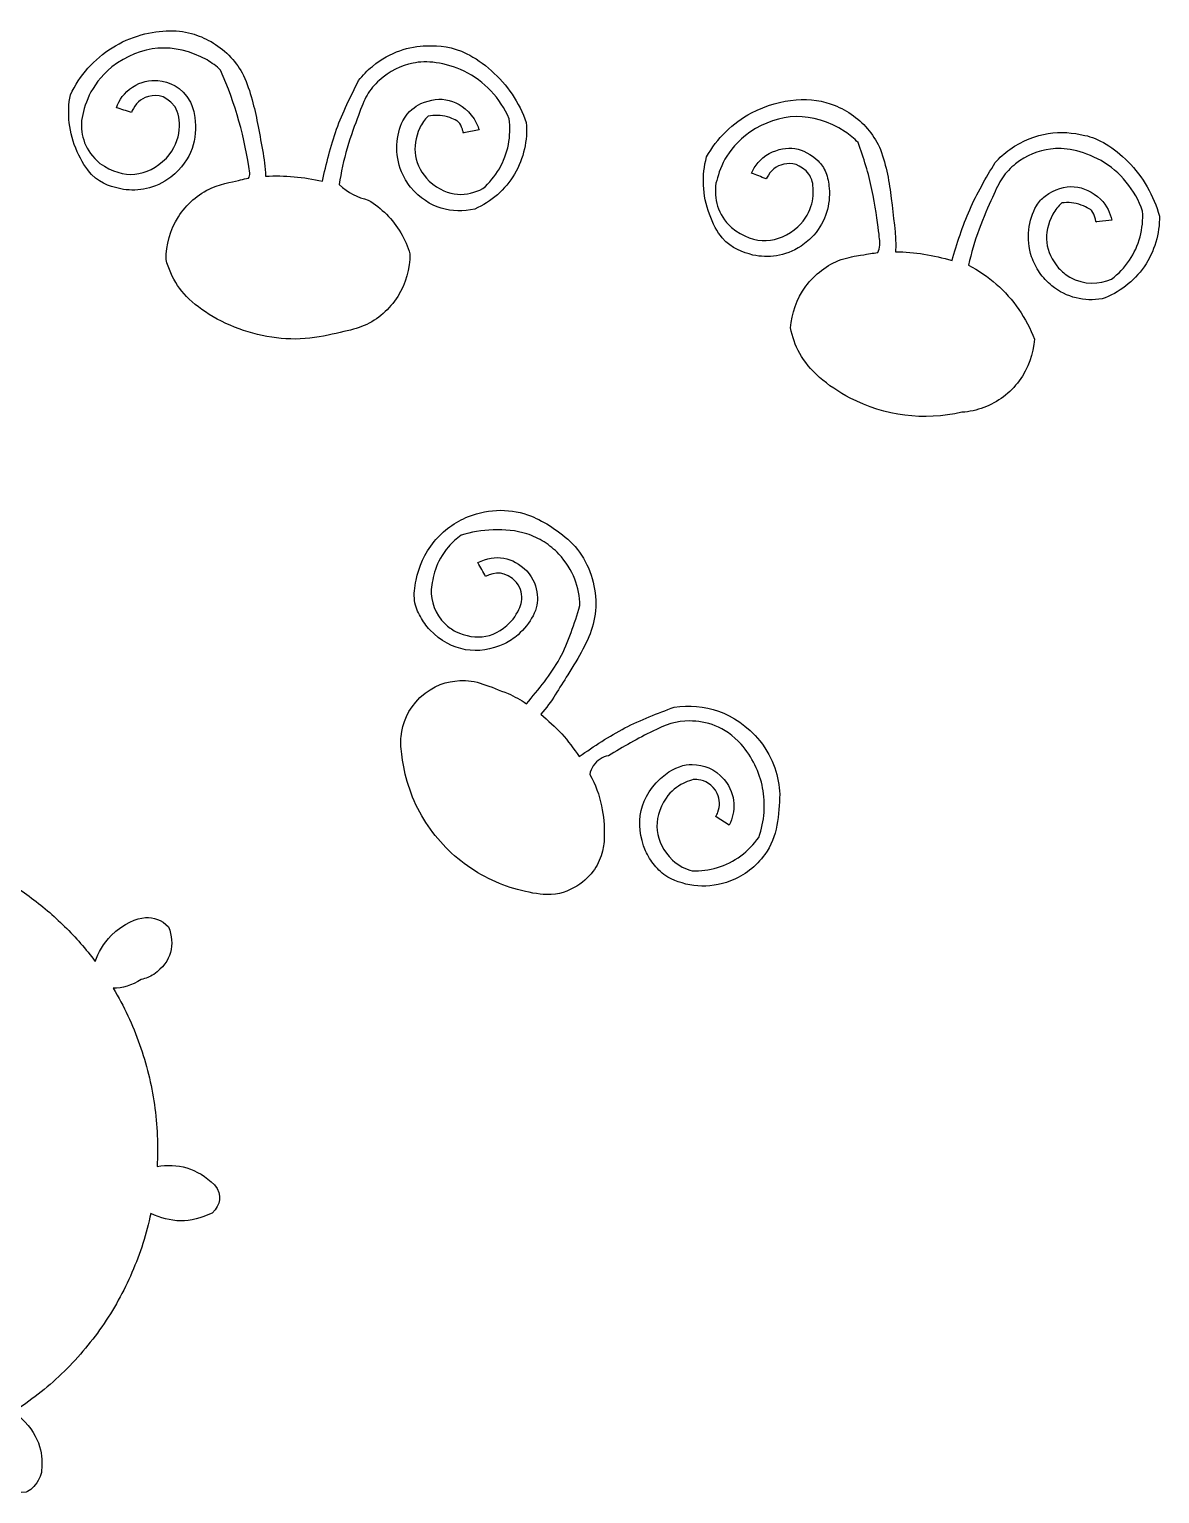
# Model space of a CAD drawing. Header units: centimetres. Extents: x -10.8 to 7.4, y -1.4 to 14.
# Drawn here: x -2.19 to 3.28, y 6.9 to 13.97 of the extents above; entities that cross this region are included whole.
import ezdxf

# ---------------------------------------------------------------- set-up
doc = ezdxf.new("R2010")
doc.units = ezdxf.units.CM
doc.header["$MEASUREMENT"] = 0
doc.layers.add('Layer 1', color=7, linetype='Continuous')

msp = doc.modelspace()

# ---------------------------------------------------------------- linework, layer by layer
at = {"layer": 'Layer 1', "lineweight": 25}
for points, knots in [([(-1.12633, 13.25042), (-1.13895, 13.24827), (-1.15165, 13.24598), (-1.16414, 13.24305), (-1.16414, 13.24305), (-1.18774, 13.23585), (-1.24563, 13.22759), (-1.30323, 13.20402), (-1.30323, 13.20402), (-1.33625, 13.1899), (-1.36673, 13.16959), (-1.39398, 13.14566), (-1.39398, 13.14566), (-1.42121, 13.12173), (-1.44521, 13.09418), (-1.46473, 13.06375), (-1.46473, 13.06375), (-1.50495, 13.00115), (-1.52461, 12.92856), (-1.52421, 12.85811), (-1.52421, 12.85811), (-1.51273, 12.81367), (-1.49376, 12.77113), (-1.46823, 12.73303), (-1.46823, 12.73303), (-1.44272, 12.69493), (-1.41065, 12.66127), (-1.36771, 12.62873), (-1.36771, 12.62873), (-1.32477, 12.59618), (-1.27095, 12.56477), (-1.21423, 12.54015), (-1.21423, 12.54015), (-1.10035, 12.49125), (-0.97478, 12.46688), (-0.85259, 12.4758), (-0.85259, 12.4758), (-0.79126, 12.48057), (-0.73075, 12.49454), (-0.68273, 12.50555), (-0.68273, 12.50555), (-0.63474, 12.51657), (-0.59923, 12.52464), (-0.56623, 12.53882), (-0.56623, 12.53882), (-0.53321, 12.553), (-0.50273, 12.57329), (-0.47548, 12.5972), (-0.47548, 12.5972), (-0.44823, 12.62112), (-0.42423, 12.64866), (-0.40471, 12.67909), (-0.40471, 12.67909), (-0.36449, 12.74169), (-0.34483, 12.81428), (-0.34523, 12.88473), (-0.34523, 12.88473), (-0.35579, 12.9207), (-0.37084, 12.95535), (-0.38992, 12.98761), (-0.38992, 12.98761), (-0.40902, 13.01987), (-0.43217, 13.04973), (-0.45866, 13.07626), (-0.45866, 13.07626), (-0.48514, 13.10279), (-0.51496, 13.12599), (-0.54716, 13.14519), (-0.54716, 13.14519), (-0.59645, 13.15762), (-0.6436, 13.17979), (-0.68757, 13.21984), (-0.68757, 13.21984), (-0.67831, 13.27939), (-0.66537, 13.33837), (-0.64844, 13.39615), (-0.64844, 13.39615), (-0.63153, 13.45393), (-0.61066, 13.51051), (-0.59481, 13.55341), (-0.59481, 13.55341), (-0.57899, 13.59631), (-0.56819, 13.62553), (-0.55269, 13.65208), (-0.55269, 13.65208), (-0.53716, 13.67863), (-0.51692, 13.70251), (-0.494, 13.72344), (-0.494, 13.72344), (-0.4449, 13.76869), (-0.38754, 13.79467), (-0.33023, 13.80626), (-0.33023, 13.80626), (-0.2689, 13.82132), (-0.17611, 13.81068), (-0.08324, 13.76738), (-0.08324, 13.76738), (-0.0349, 13.74418), (0.00905, 13.71156), (0.04593, 13.67236), (0.04593, 13.67236), (0.08281, 13.63315), (0.11266, 13.58737), (0.13375, 13.5379), (0.13375, 13.5379), (0.13941, 13.49657), (0.1383, 13.45429), (0.13031, 13.41334), (0.13031, 13.41334), (0.12232, 13.37239), (0.10747, 13.33278), (0.0866, 13.29666), (0.0866, 13.29666), (0.06572, 13.26055), (0.03879, 13.22793), (0.00738, 13.20048), (0.00738, 13.20048), (-0.07027, 13.1629), (-0.15677, 13.15383), (-0.25215, 13.23595), (-0.25215, 13.23595), (-0.32549, 13.31228), (-0.33965, 13.39915), (-0.29792, 13.49386), (-0.29792, 13.49386), (-0.28768, 13.51483), (-0.27411, 13.53417), (-0.25789, 13.55096), (-0.25789, 13.55096), (-0.22786, 13.5562), (-0.19558, 13.55579), (-0.16449, 13.54702), (-0.16449, 13.54702), (-0.14944, 13.54271), (-0.13499, 13.53636), (-0.12726, 13.53286), (-0.12726, 13.53286), (-0.11036, 13.52497), (-0.11679, 13.52704), (-0.11165, 13.52294), (-0.11165, 13.52294), (-0.10139, 13.51128), (-0.09768, 13.50267), (-0.09205, 13.48786), (-0.09205, 13.48786), (-0.09006, 13.48207), (-0.08856, 13.47612), (-0.08779, 13.47307), (-0.08779, 13.47307), (-0.0862, 13.46632), (-0.08538, 13.46937), (-0.08501, 13.47069), (-0.08501, 13.47069), (-0.08501, 13.47069), (-0.01159, 13.48452), (-0.01159, 13.48452), (-0.01159, 13.48452), (-0.01685, 13.50332), (-0.02484, 13.52137), (-0.03527, 13.53787), (-0.03527, 13.53787), (-0.10737, 13.63767), (-0.19865, 13.65089), (-0.2926, 13.61107), (-0.2926, 13.61107), (-0.32226, 13.59461), (-0.3515, 13.57896), (-0.37968, 13.52865), (-0.37968, 13.52865), (-0.4128, 13.46058), (-0.42167, 13.36691), (-0.38589, 13.2814), (-0.38589, 13.2814), (-0.37489, 13.25479), (-0.36007, 13.22974), (-0.34208, 13.20726), (-0.34208, 13.20726), (-0.2503, 13.10061), (-0.14314, 13.07813), (-0.03212, 13.1018), (-0.03212, 13.1018), (0.00757, 13.11913), (0.04458, 13.14262), (0.07707, 13.17124), (0.07707, 13.17124), (0.10956, 13.19986), (0.13756, 13.23361), (0.15968, 13.27083), (0.15968, 13.27083), (0.20481, 13.34639), (0.22416, 13.435), (0.21667, 13.52005), (0.21667, 13.52005), (0.19973, 13.56813), (0.17666, 13.61407), (0.14814, 13.65632), (0.14814, 13.65632), (0.09451, 13.73769), (0.00765, 13.81307), (-0.07022, 13.85213), (-0.07022, 13.85213), (-0.14282, 13.88708), (-0.20024, 13.89071), (-0.2648, 13.89078), (-0.2648, 13.89078), (-0.34986, 13.88685), (-0.43696, 13.86364), (-0.52713, 13.79092), (-0.52713, 13.79092), (-0.55158, 13.77065), (-0.5738, 13.7477), (-0.59328, 13.72263), (-0.59328, 13.72263), (-0.63201, 13.64536), (-0.67075, 13.5681), (-0.69993, 13.48739), (-0.69993, 13.48739), (-0.72917, 13.40598), (-0.74986, 13.32105), (-0.76827, 13.23616), (-0.76827, 13.23616), (-0.85937, 13.25719), (-0.95097, 13.265), (-1.04307, 13.26021), (-1.04307, 13.26021), (-1.04592, 13.34555), (-1.06725, 13.43048), (-1.08188, 13.51569), (-1.08188, 13.51569), (-1.09699, 13.59035), (-1.1144, 13.66869), (-1.15028, 13.74755), (-1.15028, 13.74755), (-1.16657, 13.77885), (-1.18703, 13.80797), (-1.21092, 13.83395), (-1.21092, 13.83395), (-1.2632, 13.89089), (-1.32546, 13.92585), (-1.38798, 13.94569), (-1.38798, 13.94569), (-1.45809, 13.97), (-1.55017, 13.96882), (-1.64407, 13.94283), (-1.64407, 13.94283), (-1.69347, 13.92894), (-1.74083, 13.90787), (-1.78432, 13.88063), (-1.78432, 13.88063), (-1.82785, 13.85338), (-1.86746, 13.81995), (-1.90159, 13.78163), (-1.90159, 13.78163), (-1.93574, 13.74331), (-1.96437, 13.70009), (-1.98644, 13.65375), (-1.98644, 13.65375), (-2.00348, 13.56612), (-1.99438, 13.46962), (-1.95366, 13.37877), (-1.95366, 13.37877), (-1.9345, 13.33575), (-1.90915, 13.29528), (-1.88399, 13.26882), (-1.88399, 13.26882), (-1.83221, 13.21776), (-1.78207, 13.2081), (-1.73011, 13.19676), (-1.73011, 13.19676), (-1.65754, 13.18676), (-1.58036, 13.19692), (-1.50032, 13.25597), (-1.50032, 13.25597), (-1.39573, 13.34144), (-1.37179, 13.44197), (-1.38475, 13.54352), (-1.38475, 13.54352), (-1.38864, 13.57045), (-1.39581, 13.597), (-1.40639, 13.61868), (-1.40639, 13.61868), (-1.45113, 13.69624), (-1.50659, 13.71546), (-1.56332, 13.72227), (-1.56332, 13.72227), (-1.60245, 13.7254), (-1.64584, 13.71725), (-1.68608, 13.69115), (-1.68608, 13.69115), (-1.72728, 13.66401), (-1.75128, 13.62768), (-1.76406, 13.59136), (-1.76406, 13.59136), (-1.73971, 13.58346), (-1.71842, 13.57665), (-1.69103, 13.56766), (-1.69103, 13.56766), (-1.68442, 13.59278), (-1.65439, 13.62956), (-1.62541, 13.63982), (-1.62541, 13.63982), (-1.58189, 13.6546), (-1.53387, 13.66299), (-1.48071, 13.59577), (-1.48071, 13.59577), (-1.44851, 13.53957), (-1.44365, 13.43694), (-1.52273, 13.34704), (-1.52273, 13.34704), (-1.61711, 13.25589), (-1.72765, 13.24149), (-1.84335, 13.32229), (-1.84335, 13.32229), (-1.91802, 13.38492), (-1.93731, 13.45669), (-1.93209, 13.53015), (-1.93209, 13.53015), (-1.91931, 13.60174), (-1.89595, 13.69503), (-1.78554, 13.78838), (-1.78554, 13.78838), (-1.64423, 13.89535), (-1.48722, 13.91005), (-1.32622, 13.82176), (-1.32622, 13.82176), (-1.30278, 13.80789), (-1.28077, 13.79164), (-1.26061, 13.77335), (-1.26061, 13.77335), (-1.18893, 13.61), (-1.14295, 13.44405), (-1.11884, 13.27523), (-1.11884, 13.27523), (-1.12001, 13.26585), (-1.11895, 13.25795), (-1.12633, 13.25042)], [0, 0, 0, 0, 0.0117647, 0.0117647, 0.0117647, 0.0117647, 0.0235294, 0.0235294, 0.0235294, 0.0235294, 0.0352941, 0.0352941, 0.0352941, 0.0352941, 0.0470588, 0.0470588, 0.0470588, 0.0470588, 0.0588235, 0.0588235, 0.0588235, 0.0588235, 0.0705882, 0.0705882, 0.0705882, 0.0705882, 0.0823529, 0.0823529, 0.0823529, 0.0823529, 0.0941176, 0.0941176, 0.0941176, 0.0941176, 0.1058824, 0.1058824, 0.1058824, 0.1058824, 0.1176471, 0.1176471, 0.1176471, 0.1176471, 0.1294118, 0.1294118, 0.1294118, 0.1294118, 0.1411765, 0.1411765, 0.1411765, 0.1411765, 0.1529412, 0.1529412, 0.1529412, 0.1529412, 0.1647059, 0.1647059, 0.1647059, 0.1647059, 0.1764706, 0.1764706, 0.1764706, 0.1764706, 0.1882353, 0.1882353, 0.1882353, 0.1882353, 0.2, 0.2, 0.2, 0.2, 0.2117647, 0.2117647, 0.2117647, 0.2117647, 0.2235294, 0.2235294, 0.2235294, 0.2235294, 0.2352941, 0.2352941, 0.2352941, 0.2352941, 0.2470588, 0.2470588, 0.2470588, 0.2470588, 0.2588235, 0.2588235, 0.2588235, 0.2588235, 0.2705882, 0.2705882, 0.2705882, 0.2705882, 0.2823529, 0.2823529, 0.2823529, 0.2823529, 0.2941176, 0.2941176, 0.2941176, 0.2941176, 0.3058824, 0.3058824, 0.3058824, 0.3058824, 0.3176471, 0.3176471, 0.3176471, 0.3176471, 0.3294118, 0.3294118, 0.3294118, 0.3294118, 0.3411765, 0.3411765, 0.3411765, 0.3411765, 0.3529412, 0.3529412, 0.3529412, 0.3529412, 0.3647059, 0.3647059, 0.3647059, 0.3647059, 0.3764706, 0.3764706, 0.3764706, 0.3764706, 0.3882353, 0.3882353, 0.3882353, 0.3882353, 0.4, 0.4, 0.4, 0.4, 0.4117647, 0.4117647, 0.4117647, 0.4117647, 0.4235294, 0.4235294, 0.4235294, 0.4235294, 0.4352941, 0.4352941, 0.4352941, 0.4352941, 0.4470588, 0.4470588, 0.4470588, 0.4470588, 0.4588235, 0.4588235, 0.4588235, 0.4588235, 0.4705882, 0.4705882, 0.4705882, 0.4705882, 0.4823529, 0.4823529, 0.4823529, 0.4823529, 0.4941176, 0.4941176, 0.4941176, 0.4941176, 0.5058824, 0.5058824, 0.5058824, 0.5058824, 0.5176471, 0.5176471, 0.5176471, 0.5176471, 0.5294118, 0.5294118, 0.5294118, 0.5294118, 0.5411765, 0.5411765, 0.5411765, 0.5411765, 0.5529412, 0.5529412, 0.5529412, 0.5529412, 0.5647059, 0.5647059, 0.5647059, 0.5647059, 0.5764706, 0.5764706, 0.5764706, 0.5764706, 0.5882353, 0.5882353, 0.5882353, 0.5882353, 0.6, 0.6, 0.6, 0.6, 0.6117647, 0.6117647, 0.6117647, 0.6117647, 0.6235294, 0.6235294, 0.6235294, 0.6235294, 0.6352941, 0.6352941, 0.6352941, 0.6352941, 0.6470588, 0.6470588, 0.6470588, 0.6470588, 0.6588235, 0.6588235, 0.6588235, 0.6588235, 0.6705882, 0.6705882, 0.6705882, 0.6705882, 0.6823529, 0.6823529, 0.6823529, 0.6823529, 0.6941176, 0.6941176, 0.6941176, 0.6941176, 0.7058824, 0.7058824, 0.7058824, 0.7058824, 0.7176471, 0.7176471, 0.7176471, 0.7176471, 0.7294118, 0.7294118, 0.7294118, 0.7294118, 0.7411765, 0.7411765, 0.7411765, 0.7411765, 0.7529412, 0.7529412, 0.7529412, 0.7529412, 0.7647059, 0.7647059, 0.7647059, 0.7647059, 0.7764706, 0.7764706, 0.7764706, 0.7764706, 0.7882353, 0.7882353, 0.7882353, 0.7882353, 0.8, 0.8, 0.8, 0.8, 0.8117647, 0.8117647, 0.8117647, 0.8117647, 0.8235294, 0.8235294, 0.8235294, 0.8235294, 0.8352941, 0.8352941, 0.8352941, 0.8352941, 0.8470588, 0.8470588, 0.8470588, 0.8470588, 0.8588235, 0.8588235, 0.8588235, 0.8588235, 0.8705882, 0.8705882, 0.8705882, 0.8705882, 0.8823529, 0.8823529, 0.8823529, 0.8823529, 0.8941176, 0.8941176, 0.8941176, 0.8941176, 0.9058824, 0.9058824, 0.9058824, 0.9058824, 0.9176471, 0.9176471, 0.9176471, 0.9176471, 0.9294118, 0.9294118, 0.9294118, 0.9294118, 0.9411765, 0.9411765, 0.9411765, 0.9411765, 0.9529412, 0.9529412, 0.9529412, 0.9529412, 0.9647059, 0.9647059, 0.9647059, 0.9647059, 0.9764706, 0.9764706, 0.9764706, 0.9764706, 1, 1, 1, 1]), ([(1.92503, 12.92686), (1.92389, 12.9147), (1.92072, 12.90268), (1.91585, 12.89142), (1.91585, 12.89142), (1.90384, 12.89033), (1.8919, 12.88884), (1.88002, 12.88691), (1.88002, 12.88691), (1.86814, 12.88499), (1.85634, 12.88261), (1.83242, 12.8787), (1.83242, 12.8787), (1.80851, 12.8748), (1.77247, 12.86935), (1.73858, 12.85755), (1.73858, 12.85755), (1.70466, 12.84575), (1.67285, 12.82758), (1.64404, 12.80558), (1.64404, 12.80558), (1.6152, 12.78358), (1.58938, 12.75776), (1.56779, 12.72875), (1.56779, 12.72875), (1.52273, 12.66815), (1.49871, 12.59708), (1.49429, 12.52769), (1.49429, 12.52769), (1.51125, 12.44253), (1.5481, 12.36343), (1.6346, 12.28807), (1.6346, 12.28807), (1.67521, 12.25267), (1.72678, 12.21767), (1.78165, 12.18912), (1.78165, 12.18912), (1.95117, 12.10167), (2.13733, 12.0783), (2.32214, 12.12), (2.32214, 12.12), (2.35823, 12.12262), (2.39395, 12.1304), (2.42782, 12.14309), (2.42782, 12.14309), (2.46168, 12.15578), (2.49372, 12.17338), (2.52262, 12.19516), (2.52262, 12.19516), (2.55151, 12.21693), (2.57725, 12.24288), (2.59879, 12.27195), (2.59879, 12.27195), (2.64382, 12.33263), (2.66793, 12.40362), (2.67232, 12.47302), (2.67232, 12.47302), (2.65308, 12.52395), (2.62766, 12.57254), (2.5967, 12.61733), (2.5967, 12.61733), (2.56574, 12.66211), (2.52928, 12.70309), (2.48841, 12.73904), (2.48841, 12.73904), (2.4475, 12.77499), (2.40221, 12.8059), (2.35387, 12.83092), (2.35387, 12.83092), (2.36723, 12.88969), (2.38419, 12.94764), (2.40504, 13.00411), (2.40504, 13.00411), (2.42589, 13.06059), (2.45062, 13.1156), (2.46938, 13.15731), (2.46938, 13.15731), (2.48814, 13.19901), (2.50089, 13.22742), (2.5182, 13.25284), (2.5182, 13.25284), (2.53553, 13.27826), (2.55736, 13.30069), (2.58165, 13.31998), (2.58165, 13.31998), (2.63297, 13.36115), (2.69208, 13.38365), (2.75077, 13.39133), (2.75077, 13.39133), (2.81175, 13.40194), (2.90338, 13.38587), (2.99447, 13.33552), (2.99447, 13.33552), (3.04112, 13.30905), (3.08269, 13.27348), (3.11679, 13.23183), (3.11679, 13.23183), (3.1509, 13.19018), (3.17751, 13.14244), (3.19516, 13.09164), (3.19516, 13.09164), (3.19794, 13.05001), (3.19392, 13.00791), (3.18312, 12.96761), (3.18312, 12.96761), (3.17233, 12.92731), (3.15481, 12.88882), (3.13148, 12.85422), (3.13148, 12.85422), (3.10817, 12.81963), (3.07906, 12.78894), (3.04583, 12.76373), (3.04583, 12.76373), (2.98442, 12.73686), (2.91454, 12.73423), (2.84372, 12.77331), (2.84372, 12.77331), (2.82345, 12.7849), (2.80503, 12.7997), (2.78937, 12.817), (2.78937, 12.817), (2.72423, 12.89467), (2.71137, 12.98172), (2.76146, 13.07744), (2.76146, 13.07744), (2.77312, 13.09766), (2.78802, 13.11601), (2.80532, 13.13165), (2.80532, 13.13165), (2.83533, 13.13477), (2.86745, 13.1323), (2.89822, 13.12128), (2.89822, 13.12128), (2.91296, 13.11595), (2.92693, 13.10863), (2.93439, 13.10459), (2.93439, 13.10459), (2.95063, 13.0956), (2.94442, 13.09812), (2.94931, 13.09362), (2.94931, 13.09362), (2.95852, 13.08161), (2.96183, 13.07255), (2.96643, 13.05727), (2.96643, 13.05727), (2.96802, 13.05136), (2.9691, 13.04532), (2.96968, 13.04223), (2.96968, 13.04223), (2.97082, 13.03512), (2.97209, 13.03868), (2.97228, 13.03966), (2.97228, 13.03966), (2.97228, 13.03966), (3.04647, 13.0484), (3.04647, 13.0484), (3.04647, 13.0484), (3.03932, 13.08198), (3.02419, 13.11716), (2.99164, 13.15005), (2.99164, 13.15005), (2.91399, 13.22044), (2.82048, 13.23342), (2.72439, 13.16441), (2.72439, 13.16441), (2.70886, 13.15234), (2.69473, 13.13836), (2.68232, 13.11779), (2.68232, 13.11779), (2.64345, 13.05022), (2.62998, 12.95669), (2.65906, 12.87155), (2.65906, 12.87155), (2.66822, 12.84424), (2.68126, 12.81823), (2.69769, 12.79457), (2.69769, 12.79457), (2.7141, 12.77091), (2.73391, 12.74959), (2.7563, 12.73147), (2.7563, 12.73147), (2.82977, 12.673), (2.91513, 12.6541), (2.99963, 12.668), (2.99963, 12.668), (3.04041, 12.68256), (3.07896, 12.70344), (3.11335, 12.72976), (3.11335, 12.72976), (3.14772, 12.75607), (3.17796, 12.78781), (3.20262, 12.82342), (3.20262, 12.82342), (3.25361, 12.89684), (3.27821, 12.98398), (3.27663, 13.06812), (3.27663, 13.06812), (3.26305, 13.11726), (3.24321, 13.16467), (3.21768, 13.20878), (3.21768, 13.20878), (3.19215, 13.2529), (3.1609, 13.29371), (3.12507, 13.33004), (3.12507, 13.33004), (3.05657, 13.39957), (2.98095, 13.44496), (2.91616, 13.45756), (2.91616, 13.45756), (2.80056, 13.48514), (2.6801, 13.47675), (2.55328, 13.38958), (2.55328, 13.38958), (2.52749, 13.37106), (2.50373, 13.34969), (2.48256, 13.32602), (2.48256, 13.32602), (2.43861, 13.25161), (2.39464, 13.17719), (2.35995, 13.09868), (2.35995, 13.09868), (2.32518, 13.01948), (2.29867, 12.9361), (2.27446, 12.85277), (2.27446, 12.85277), (2.18459, 12.88018), (2.09373, 12.89411), (2.002, 12.89569), (2.002, 12.89569), (2.00499, 12.98141), (1.98959, 13.06736), (1.98088, 13.15324), (1.98088, 13.15324), (1.97085, 13.22969), (1.9586, 13.30935), (1.92863, 13.38926), (1.92863, 13.38926), (1.91453, 13.4216), (1.89611, 13.45206), (1.87407, 13.47963), (1.87407, 13.47963), (1.85203, 13.50719), (1.82637, 13.53186), (1.79787, 13.55263), (1.79787, 13.55263), (1.76937, 13.5734), (1.73805, 13.59027), (1.70513, 13.6033), (1.70513, 13.6033), (1.60068, 13.64578), (1.45058, 13.64222), (1.30493, 13.56626), (1.30493, 13.56626), (1.25963, 13.54205), (1.21777, 13.51137), (1.18113, 13.47539), (1.18113, 13.47539), (1.14448, 13.4394), (1.11302, 13.39813), (1.08797, 13.35329), (1.08797, 13.35329), (1.06458, 13.26585), (1.06788, 13.16862), (1.10175, 13.0767), (1.10175, 13.0767), (1.11789, 13.03246), (1.14038, 12.99034), (1.16366, 12.96221), (1.16366, 12.96221), (1.2124, 12.90719), (1.26172, 12.89451), (1.31223, 12.87972), (1.31223, 12.87972), (1.38546, 12.86415), (1.46473, 12.87112), (1.54554, 12.92296), (1.54554, 12.92296), (1.56813, 12.93791), (1.58872, 12.95589), (1.60658, 12.97628), (1.60658, 12.97628), (1.66563, 13.04493), (1.68653, 13.12376), (1.68066, 13.20186), (1.68066, 13.20186), (1.6786, 13.22899), (1.6733, 13.25597), (1.66423, 13.27834), (1.66423, 13.27834), (1.65515, 13.3007), (1.64227, 13.31844), (1.62719, 13.33392), (1.62719, 13.33392), (1.55728, 13.40103), (1.47804, 13.41375), (1.3902, 13.36991), (1.3902, 13.36991), (1.34615, 13.34495), (1.32061, 13.31049), (1.30553, 13.27572), (1.30553, 13.27572), (1.32927, 13.26616), (1.3498, 13.25801), (1.37676, 13.24704), (1.37676, 13.24704), (1.38467, 13.27034), (1.41602, 13.30567), (1.44719, 13.31451), (1.44719, 13.31451), (1.48442, 13.32596), (1.52474, 13.32683), (1.56874, 13.28681), (1.56874, 13.28681), (1.59038, 13.26291), (1.59602, 13.24983), (1.60105, 13.2258), (1.60105, 13.2258), (1.60912, 13.16789), (1.60475, 13.09014), (1.52945, 13.01536), (1.52945, 13.01536), (1.43404, 12.9352), (1.3245, 12.91992), (1.2079, 13.01276), (1.2079, 13.01276), (1.14004, 13.0778), (1.12292, 13.15067), (1.13369, 13.22624), (1.13369, 13.22624), (1.15136, 13.29448), (1.17666, 13.38395), (1.29768, 13.47376), (1.29768, 13.47376), (1.43999, 13.56679), (1.5965, 13.57851), (1.75821, 13.47541), (1.75821, 13.47541), (1.78062, 13.45996), (1.80147, 13.44223), (1.82033, 13.42259), (1.82033, 13.42259), (1.84806, 13.34898), (1.87068, 13.27342), (1.88714, 13.19661), (1.88714, 13.19661), (1.90362, 13.1198), (1.914, 13.04172), (1.91963, 12.99653), (1.91963, 12.99653), (1.92527, 12.95134), (1.92617, 12.93902), (1.92503, 12.92686)], [0, 0, 0, 0, 0.011236, 0.011236, 0.011236, 0.011236, 0.0224719, 0.0224719, 0.0224719, 0.0224719, 0.0337079, 0.0337079, 0.0337079, 0.0337079, 0.0449438, 0.0449438, 0.0449438, 0.0449438, 0.0561798, 0.0561798, 0.0561798, 0.0561798, 0.0674157, 0.0674157, 0.0674157, 0.0674157, 0.0786517, 0.0786517, 0.0786517, 0.0786517, 0.0898876, 0.0898876, 0.0898876, 0.0898876, 0.1011236, 0.1011236, 0.1011236, 0.1011236, 0.1123596, 0.1123596, 0.1123596, 0.1123596, 0.1235955, 0.1235955, 0.1235955, 0.1235955, 0.1348315, 0.1348315, 0.1348315, 0.1348315, 0.1460674, 0.1460674, 0.1460674, 0.1460674, 0.1573034, 0.1573034, 0.1573034, 0.1573034, 0.1685393, 0.1685393, 0.1685393, 0.1685393, 0.1797753, 0.1797753, 0.1797753, 0.1797753, 0.1910112, 0.1910112, 0.1910112, 0.1910112, 0.2022472, 0.2022472, 0.2022472, 0.2022472, 0.2134831, 0.2134831, 0.2134831, 0.2134831, 0.2247191, 0.2247191, 0.2247191, 0.2247191, 0.2359551, 0.2359551, 0.2359551, 0.2359551, 0.247191, 0.247191, 0.247191, 0.247191, 0.258427, 0.258427, 0.258427, 0.258427, 0.2696629, 0.2696629, 0.2696629, 0.2696629, 0.2808989, 0.2808989, 0.2808989, 0.2808989, 0.2921348, 0.2921348, 0.2921348, 0.2921348, 0.3033708, 0.3033708, 0.3033708, 0.3033708, 0.3146067, 0.3146067, 0.3146067, 0.3146067, 0.3258427, 0.3258427, 0.3258427, 0.3258427, 0.3370787, 0.3370787, 0.3370787, 0.3370787, 0.3483146, 0.3483146, 0.3483146, 0.3483146, 0.3595506, 0.3595506, 0.3595506, 0.3595506, 0.3707865, 0.3707865, 0.3707865, 0.3707865, 0.3820225, 0.3820225, 0.3820225, 0.3820225, 0.3932584, 0.3932584, 0.3932584, 0.3932584, 0.4044944, 0.4044944, 0.4044944, 0.4044944, 0.4157303, 0.4157303, 0.4157303, 0.4157303, 0.4269663, 0.4269663, 0.4269663, 0.4269663, 0.4382022, 0.4382022, 0.4382022, 0.4382022, 0.4494382, 0.4494382, 0.4494382, 0.4494382, 0.4606742, 0.4606742, 0.4606742, 0.4606742, 0.4719101, 0.4719101, 0.4719101, 0.4719101, 0.4831461, 0.4831461, 0.4831461, 0.4831461, 0.494382, 0.494382, 0.494382, 0.494382, 0.505618, 0.505618, 0.505618, 0.505618, 0.5168539, 0.5168539, 0.5168539, 0.5168539, 0.5280899, 0.5280899, 0.5280899, 0.5280899, 0.5393258, 0.5393258, 0.5393258, 0.5393258, 0.5505618, 0.5505618, 0.5505618, 0.5505618, 0.5617978, 0.5617978, 0.5617978, 0.5617978, 0.5730337, 0.5730337, 0.5730337, 0.5730337, 0.5842697, 0.5842697, 0.5842697, 0.5842697, 0.5955056, 0.5955056, 0.5955056, 0.5955056, 0.6067416, 0.6067416, 0.6067416, 0.6067416, 0.6179775, 0.6179775, 0.6179775, 0.6179775, 0.6292135, 0.6292135, 0.6292135, 0.6292135, 0.6404494, 0.6404494, 0.6404494, 0.6404494, 0.6516854, 0.6516854, 0.6516854, 0.6516854, 0.6629213, 0.6629213, 0.6629213, 0.6629213, 0.6741573, 0.6741573, 0.6741573, 0.6741573, 0.6853933, 0.6853933, 0.6853933, 0.6853933, 0.6966292, 0.6966292, 0.6966292, 0.6966292, 0.7078652, 0.7078652, 0.7078652, 0.7078652, 0.7191011, 0.7191011, 0.7191011, 0.7191011, 0.7303371, 0.7303371, 0.7303371, 0.7303371, 0.741573, 0.741573, 0.741573, 0.741573, 0.752809, 0.752809, 0.752809, 0.752809, 0.7640449, 0.7640449, 0.7640449, 0.7640449, 0.7752809, 0.7752809, 0.7752809, 0.7752809, 0.7865169, 0.7865169, 0.7865169, 0.7865169, 0.7977528, 0.7977528, 0.7977528, 0.7977528, 0.8089888, 0.8089888, 0.8089888, 0.8089888, 0.8202247, 0.8202247, 0.8202247, 0.8202247, 0.8314607, 0.8314607, 0.8314607, 0.8314607, 0.8426966, 0.8426966, 0.8426966, 0.8426966, 0.8539326, 0.8539326, 0.8539326, 0.8539326, 0.8651685, 0.8651685, 0.8651685, 0.8651685, 0.8764045, 0.8764045, 0.8764045, 0.8764045, 0.8876404, 0.8876404, 0.8876404, 0.8876404, 0.8988764, 0.8988764, 0.8988764, 0.8988764, 0.9101124, 0.9101124, 0.9101124, 0.9101124, 0.9213483, 0.9213483, 0.9213483, 0.9213483, 0.9325843, 0.9325843, 0.9325843, 0.9325843, 0.9438202, 0.9438202, 0.9438202, 0.9438202, 0.9550562, 0.9550562, 0.9550562, 0.9550562, 0.9662921, 0.9662921, 0.9662921, 0.9662921, 0.9775281, 0.9775281, 0.9775281, 0.9775281, 1, 1, 1, 1]), ([(0.37891, 10.9319), (0.33586, 10.85292), (0.27683, 10.78264), (0.21778, 10.7124), (0.21778, 10.7124), (0.18973, 10.73129), (0.1601, 10.7479), (0.12922, 10.76158), (0.12922, 10.76158), (0.0421, 10.79392), (-0.03056, 10.8312), (-0.1043, 10.82429), (-0.1043, 10.82429), (-0.16671, 10.82011), (-0.22974, 10.80365), (-0.29689, 10.74222), (-0.29689, 10.74222), (-0.35634, 10.68451), (-0.38174, 10.61963), (-0.38862, 10.5541), (-0.38862, 10.5541), (-0.39084, 10.53047), (-0.39015, 10.5066), (-0.38539, 10.46914), (-0.38539, 10.46914), (-0.37687, 10.39593), (-0.35089, 10.28213), (-0.29771, 10.18871), (-0.29771, 10.18871), (-0.273, 10.14338), (-0.24384, 10.10047), (-0.21063, 10.06099), (-0.21063, 10.06099), (-0.17743, 10.02149), (-0.14018, 9.9854), (-0.09967, 9.95339), (-0.09967, 9.95339), (-0.01405, 9.88552), (0.08027, 9.84118), (0.17515, 9.81506), (0.17515, 9.81506), (0.22505, 9.80128), (0.2763, 9.79199), (0.31366, 9.79035), (0.31366, 9.79035), (0.38113, 9.78842), (0.415, 9.80675), (0.46183, 9.83202), (0.46183, 9.83202), (0.53835, 9.88192), (0.56811, 9.93992), (0.58491, 9.99982), (0.58491, 9.99982), (0.59084, 10.02276), (0.59394, 10.04641), (0.59388, 10.08449), (0.59388, 10.08449), (0.59468, 10.15735), (0.58031, 10.27531), (0.52324, 10.37114), (0.52324, 10.37114), (0.52628, 10.38585), (0.53216, 10.39998), (0.54049, 10.41247), (0.54049, 10.41247), (0.55954, 10.4407), (0.58693, 10.45586), (0.61346, 10.46133), (0.61346, 10.46133), (0.68572, 10.5038), (0.75636, 10.54634), (0.82883, 10.57955), (0.82883, 10.57955), (0.88463, 10.60995), (0.94438, 10.63059), (1.00528, 10.62945), (1.00528, 10.62945), (1.08638, 10.62797), (1.17441, 10.60516), (1.25606, 10.51658), (1.25606, 10.51658), (1.30754, 10.45845), (1.34543, 10.3796), (1.35903, 10.30568), (1.35903, 10.30568), (1.37385, 10.22937), (1.36903, 10.14629), (1.34049, 10.06716), (1.34049, 10.06716), (1.31659, 10.03297), (1.28707, 10.00268), (1.25341, 9.97802), (1.25341, 9.97802), (1.18393, 9.92693), (1.09961, 9.90264), (1.0187, 9.90507), (1.0187, 9.90507), (0.98684, 9.91367), (0.95414, 9.92923), (0.92332, 9.95736), (0.92332, 9.95736), (0.83632, 10.04602), (0.82367, 10.14968), (0.89236, 10.25716), (0.89236, 10.25716), (0.91649, 10.2907), (0.94544, 10.31266), (0.9751, 10.32783), (0.9751, 10.32783), (1.00169, 10.34098), (1.02875, 10.35108), (1.04973, 10.34539), (1.04973, 10.34539), (1.0776, 10.34198), (1.11887, 10.3233), (1.13959, 10.27875), (1.13959, 10.27875), (1.1526, 10.24972), (1.15438, 10.21985), (1.14276, 10.18807), (1.14276, 10.18807), (1.1399, 10.18088), (1.13612, 10.17405), (1.13422, 10.17058), (1.13422, 10.17058), (1.12985, 10.16323), (1.13305, 10.16572), (1.13419, 10.16624), (1.13419, 10.16624), (1.13419, 10.16624), (1.1975, 10.12658), (1.1975, 10.12658), (1.1975, 10.12658), (1.22925, 10.19347), (1.23444, 10.26689), (1.17353, 10.34672), (1.17353, 10.34672), (1.12784, 10.39984), (1.07349, 10.41807), (1.01915, 10.41892), (1.01915, 10.41892), (0.98118, 10.42072), (0.9348, 10.40516), (0.88916, 10.37108), (0.88916, 10.37108), (0.75843, 10.26451), (0.73911, 10.13529), (0.79272, 10.00199), (0.79272, 10.00199), (0.80417, 9.97701), (0.81926, 9.95373), (0.83674, 9.93222), (0.83674, 9.93222), (0.85421, 9.91071), (0.87413, 9.89097), (0.90099, 9.87515), (0.90099, 9.87515), (0.98623, 9.82829), (1.09937, 9.81567), (1.20441, 9.85652), (1.20441, 9.85652), (1.2373, 9.86928), (1.26833, 9.88682), (1.29611, 9.90851), (1.29611, 9.90851), (1.3239, 9.93021), (1.34845, 9.95606), (1.36906, 9.98474), (1.36906, 9.98474), (1.43341, 10.06803), (1.43817, 10.17924), (1.44187, 10.27533), (1.44187, 10.27533), (1.43793, 10.35897), (1.41438, 10.44496), (1.34601, 10.53317), (1.34601, 10.53317), (1.22076, 10.68128), (1.07662, 10.71436), (0.93178, 10.6962), (0.93178, 10.6962), (0.8509, 10.66572), (0.77004, 10.63527), (0.69382, 10.5958), (0.69382, 10.5958), (0.61711, 10.55579), (0.54515, 10.50806), (0.47315, 10.45763), (0.47315, 10.45763), (0.44614, 10.4952), (0.41913, 10.53277), (0.3882, 10.5668), (0.3882, 10.5668), (0.35727, 10.60082), (0.32245, 10.63128), (0.28763, 10.66176), (0.28763, 10.66176), (0.34134, 10.72237), (0.37534, 10.78902), (0.41802, 10.85241), (0.41802, 10.85241), (0.47098, 10.93877), (0.51708, 11.01333), (0.54041, 11.0962), (0.54041, 11.0962), (0.56174, 11.18161), (0.55623, 11.27808), (0.51694, 11.36828), (0.51694, 11.36828), (0.49848, 11.41087), (0.47329, 11.45061), (0.44159, 11.48393), (0.44159, 11.48393), (0.37759, 11.54757), (0.30438, 11.59152), (0.24127, 11.61859), (0.24127, 11.61859), (0.14645, 11.655), (0.04143, 11.65759), (-0.0626, 11.61661), (-0.0626, 11.61661), (-0.09472, 11.60374), (-0.1252, 11.58685), (-0.15311, 11.56643), (-0.15311, 11.56643), (-0.18103, 11.54602), (-0.20635, 11.52209), (-0.22839, 11.49542), (-0.22839, 11.49542), (-0.27559, 11.43869), (-0.30263, 11.37399), (-0.31586, 11.30938), (-0.31586, 11.30938), (-0.32298, 11.27525), (-0.32681, 11.24021), (-0.32308, 11.21048), (-0.32308, 11.21048), (-0.31935, 11.18074), (-0.30803, 11.15632), (-0.29493, 11.13319), (-0.29493, 11.13319), (-0.28183, 11.11007), (-0.26696, 11.08824), (-0.24932, 11.0689), (-0.24932, 11.0689), (-0.1425, 10.96198), (-0.01712, 10.94409), (0.11168, 11.00212), (0.11168, 11.00212), (0.1352, 11.0137), (0.15727, 11.02834), (0.17701, 11.04559), (0.17701, 11.04559), (0.23641, 11.09935), (0.28006, 11.17253), (0.26995, 11.2381), (0.26995, 11.2381), (0.26612, 11.27593), (0.25339, 11.31647), (0.21902, 11.35418), (0.21902, 11.35418), (0.14989, 11.42294), (0.07022, 11.43618), (-0.01725, 11.39423), (-0.01725, 11.39423), (-0.00474, 11.37191), (0.00868, 11.34817), (0.02029, 11.32727), (0.02029, 11.32727), (0.06548, 11.34899), (0.11501, 11.35702), (0.17023, 11.29803), (0.17023, 11.29803), (0.19209, 11.26995), (0.19923, 11.23752), (0.19386, 11.20526), (0.19386, 11.20526), (0.19024, 11.1842), (0.17637, 11.15261), (0.15301, 11.1207), (0.15301, 11.1207), (0.07308, 11.02836), (-0.02461, 11.01378), (-0.1251, 11.06157), (-0.1251, 11.06157), (-0.1433, 11.07123), (-0.16013, 11.08345), (-0.17494, 11.09774), (-0.17494, 11.09774), (-0.22537, 11.14758), (-0.24408, 11.20598), (-0.24252, 11.26442), (-0.24252, 11.26442), (-0.23545, 11.32234), (-0.22333, 11.396), (-0.15891, 11.47105), (-0.15891, 11.47105), (-0.14076, 11.49174), (-0.12012, 11.5102), (-0.09758, 11.52588), (-0.09758, 11.52588), (-0.00339, 11.55582), (0.11433, 11.56515), (0.22008, 11.53292), (0.22008, 11.53292), (0.24921, 11.52347), (0.27712, 11.51026), (0.30303, 11.49386), (0.30303, 11.49386), (0.3289, 11.47747), (0.35277, 11.45788), (0.37388, 11.43567), (0.37388, 11.43567), (0.44516, 11.35927), (0.47384, 11.27286), (0.47604, 11.18629), (0.47604, 11.18629), (0.449, 11.09858), (0.42196, 11.01087), (0.37891, 10.9319)], [0, 0, 0, 0, 0.0123457, 0.0123457, 0.0123457, 0.0123457, 0.0246914, 0.0246914, 0.0246914, 0.0246914, 0.037037, 0.037037, 0.037037, 0.037037, 0.0493827, 0.0493827, 0.0493827, 0.0493827, 0.0617284, 0.0617284, 0.0617284, 0.0617284, 0.0740741, 0.0740741, 0.0740741, 0.0740741, 0.0864198, 0.0864198, 0.0864198, 0.0864198, 0.0987654, 0.0987654, 0.0987654, 0.0987654, 0.1111111, 0.1111111, 0.1111111, 0.1111111, 0.1234568, 0.1234568, 0.1234568, 0.1234568, 0.1358025, 0.1358025, 0.1358025, 0.1358025, 0.1481481, 0.1481481, 0.1481481, 0.1481481, 0.1604938, 0.1604938, 0.1604938, 0.1604938, 0.1728395, 0.1728395, 0.1728395, 0.1728395, 0.1851852, 0.1851852, 0.1851852, 0.1851852, 0.1975309, 0.1975309, 0.1975309, 0.1975309, 0.2098765, 0.2098765, 0.2098765, 0.2098765, 0.2222222, 0.2222222, 0.2222222, 0.2222222, 0.2345679, 0.2345679, 0.2345679, 0.2345679, 0.2469136, 0.2469136, 0.2469136, 0.2469136, 0.2592593, 0.2592593, 0.2592593, 0.2592593, 0.2716049, 0.2716049, 0.2716049, 0.2716049, 0.2839506, 0.2839506, 0.2839506, 0.2839506, 0.2962963, 0.2962963, 0.2962963, 0.2962963, 0.308642, 0.308642, 0.308642, 0.308642, 0.3209877, 0.3209877, 0.3209877, 0.3209877, 0.3333333, 0.3333333, 0.3333333, 0.3333333, 0.345679, 0.345679, 0.345679, 0.345679, 0.3580247, 0.3580247, 0.3580247, 0.3580247, 0.3703704, 0.3703704, 0.3703704, 0.3703704, 0.382716, 0.382716, 0.382716, 0.382716, 0.3950617, 0.3950617, 0.3950617, 0.3950617, 0.4074074, 0.4074074, 0.4074074, 0.4074074, 0.4197531, 0.4197531, 0.4197531, 0.4197531, 0.4320988, 0.4320988, 0.4320988, 0.4320988, 0.4444444, 0.4444444, 0.4444444, 0.4444444, 0.4567901, 0.4567901, 0.4567901, 0.4567901, 0.4691358, 0.4691358, 0.4691358, 0.4691358, 0.4814815, 0.4814815, 0.4814815, 0.4814815, 0.4938272, 0.4938272, 0.4938272, 0.4938272, 0.5061728, 0.5061728, 0.5061728, 0.5061728, 0.5185185, 0.5185185, 0.5185185, 0.5185185, 0.5308642, 0.5308642, 0.5308642, 0.5308642, 0.5432099, 0.5432099, 0.5432099, 0.5432099, 0.5555556, 0.5555556, 0.5555556, 0.5555556, 0.5679012, 0.5679012, 0.5679012, 0.5679012, 0.5802469, 0.5802469, 0.5802469, 0.5802469, 0.5925926, 0.5925926, 0.5925926, 0.5925926, 0.6049383, 0.6049383, 0.6049383, 0.6049383, 0.617284, 0.617284, 0.617284, 0.617284, 0.6296296, 0.6296296, 0.6296296, 0.6296296, 0.6419753, 0.6419753, 0.6419753, 0.6419753, 0.654321, 0.654321, 0.654321, 0.654321, 0.6666667, 0.6666667, 0.6666667, 0.6666667, 0.6790123, 0.6790123, 0.6790123, 0.6790123, 0.691358, 0.691358, 0.691358, 0.691358, 0.7037037, 0.7037037, 0.7037037, 0.7037037, 0.7160494, 0.7160494, 0.7160494, 0.7160494, 0.7283951, 0.7283951, 0.7283951, 0.7283951, 0.7407407, 0.7407407, 0.7407407, 0.7407407, 0.7530864, 0.7530864, 0.7530864, 0.7530864, 0.7654321, 0.7654321, 0.7654321, 0.7654321, 0.7777778, 0.7777778, 0.7777778, 0.7777778, 0.7901235, 0.7901235, 0.7901235, 0.7901235, 0.8024691, 0.8024691, 0.8024691, 0.8024691, 0.8148148, 0.8148148, 0.8148148, 0.8148148, 0.8271605, 0.8271605, 0.8271605, 0.8271605, 0.8395062, 0.8395062, 0.8395062, 0.8395062, 0.8518519, 0.8518519, 0.8518519, 0.8518519, 0.8641975, 0.8641975, 0.8641975, 0.8641975, 0.8765432, 0.8765432, 0.8765432, 0.8765432, 0.8888889, 0.8888889, 0.8888889, 0.8888889, 0.9012346, 0.9012346, 0.9012346, 0.9012346, 0.9135802, 0.9135802, 0.9135802, 0.9135802, 0.9259259, 0.9259259, 0.9259259, 0.9259259, 0.9382716, 0.9382716, 0.9382716, 0.9382716, 0.9506173, 0.9506173, 0.9506173, 0.9506173, 0.962963, 0.962963, 0.962963, 0.962963, 0.9753086, 0.9753086, 0.9753086, 0.9753086, 1, 1, 1, 1]), ([(-4.44317, 7.77986), (-4.46598, 7.77023), (-4.48755, 7.75774), (-4.50726, 7.74279), (-4.50726, 7.74279), (-4.55139, 7.70914), (-4.58007, 7.6689), (-4.59875, 7.62781), (-4.59875, 7.62781), (-4.60894, 7.60521), (-4.61642, 7.58134), (-4.61928, 7.56515), (-4.61928, 7.56515), (-4.62391, 7.53597), (-4.61664, 7.52626), (-4.60962, 7.50864), (-4.60962, 7.50864), (-4.60105, 7.48591), (-4.55954, 7.45553), (-4.52901, 7.45673), (-4.52901, 7.45673), (-4.51324, 7.45591), (-4.49641, 7.45892), (-4.48045, 7.46699), (-4.48045, 7.46699), (-4.4377, 7.47665), (-4.39372, 7.49543), (-4.3521, 7.52853), (-4.3521, 7.52853), (-4.31064, 7.56177), (-4.28257, 7.6005), (-4.26368, 7.64008), (-4.26368, 7.64008), (-4.2114, 7.57264), (-4.15338, 7.50964), (-4.09046, 7.45199), (-4.09046, 7.45199), (-4.02754, 7.39434), (-3.9597, 7.34206), (-3.88792, 7.29589), (-3.88792, 7.29589), (-3.81616, 7.24969), (-3.74047, 7.20963), (-3.66194, 7.17624), (-3.66194, 7.17624), (-3.33759, 7.04104), (-3.00331, 7.01847), (-2.65941, 7.11383), (-2.65941, 7.11383), (-2.57733, 7.13719), (-2.49724, 7.16759), (-2.4203, 7.20447), (-2.4203, 7.20447), (-2.42353, 7.17013), (-2.41879, 7.13518), (-2.40869, 7.10065), (-2.40869, 7.10065), (-2.41136, 7.06157), (-2.40255, 7.01776), (-2.37299, 6.97738), (-2.37299, 6.97738), (-2.32468, 6.91512), (-2.26227, 6.89703), (-2.20059, 6.90383), (-2.20059, 6.90383), (-2.1804, 6.91473), (-2.16075, 6.92798), (-2.14151, 6.96068), (-2.14151, 6.96068), (-2.13471, 6.97278), (-2.12966, 6.98587), (-2.12683, 6.99937), (-2.12683, 6.99937), (-2.12061, 7.0585), (-2.11915, 7.15232), (-2.20591, 7.24448), (-2.20591, 7.24448), (-2.2234, 7.26239), (-2.24324, 7.27797), (-2.26475, 7.29075), (-2.26475, 7.29075), (-2.18027, 7.34441), (-2.10114, 7.40645), (-2.0289, 7.47572), (-2.0289, 7.47572), (-1.9567, 7.54499), (-1.8914, 7.62148), (-1.83433, 7.70366), (-1.83433, 7.70366), (-1.77726, 7.78587), (-1.72839, 7.87376), (-1.6887, 7.96563), (-1.6887, 7.96563), (-1.64902, 8.05749), (-1.61854, 8.15332), (-1.59777, 8.25119), (-1.59777, 8.25119), (-1.50506, 8.20536), (-1.40639, 8.2001), (-1.30204, 8.2528), (-1.30204, 8.2528), (-1.2586, 8.2917), (-1.25124, 8.33893), (-1.28979, 8.38906), (-1.28979, 8.38906), (-1.37438, 8.47024), (-1.46992, 8.49516), (-1.56755, 8.4772), (-1.56755, 8.4772), (-1.56186, 8.57702), (-1.5661, 8.67743), (-1.58022, 8.77641), (-1.58022, 8.77641), (-1.59433, 8.8754), (-1.61835, 8.97297), (-1.65179, 9.06722), (-1.65179, 9.06722), (-1.68521, 9.16144), (-1.72807, 9.25235), (-1.77943, 9.33812), (-1.77943, 9.33812), (-1.73588, 9.33646), (-1.68921, 9.35225), (-1.64409, 9.38072), (-1.64409, 9.38072), (-1.62272, 9.38522), (-1.60213, 9.3935), (-1.58364, 9.40509), (-1.58364, 9.40509), (-1.49453, 9.46878), (-1.48013, 9.54881), (-1.51204, 9.63491), (-1.51204, 9.63491), (-1.5453, 9.66962), (-1.58483, 9.68161), (-1.62422, 9.67954), (-1.62422, 9.67954), (-1.66476, 9.67597), (-1.72757, 9.65316), (-1.78917, 9.59257), (-1.78917, 9.59257), (-1.82671, 9.55455), (-1.85155, 9.51122), (-1.86632, 9.46745), (-1.86632, 9.46745), (-1.91132, 9.52749), (-1.96083, 9.58416), (-2.01425, 9.63684), (-2.01425, 9.63684), (-2.06769, 9.68952), (-2.12508, 9.73817), (-2.18575, 9.78233), (-2.18575, 9.78233), (-2.24644, 9.82647), (-2.31042, 9.86605), (-2.37699, 9.90068), (-2.37699, 9.90068), (-2.79442, 10.11068), (-3.23551, 10.13203), (-3.68229, 9.94172), (-3.68229, 9.94172), (-3.75092, 9.91134), (-3.81725, 9.87586), (-3.88059, 9.83562), (-3.88059, 9.83562), (-3.94401, 9.7957), (-4.00442, 9.749), (-4.06112, 9.70211), (-4.06112, 9.70211), (-4.07252, 9.74558), (-4.09464, 9.79011), (-4.13507, 9.83218), (-4.13507, 9.83218), (-4.17314, 9.87118), (-4.21759, 9.89576), (-4.26231, 9.9092), (-4.26231, 9.9092), (-4.28633, 9.91642), (-4.31131, 9.92066), (-4.3279, 9.92135), (-4.3279, 9.92135), (-4.36531, 9.92021), (-4.37531, 9.91301), (-4.40124, 9.8874), (-4.40124, 9.8874), (-4.42852, 9.85237), (-4.43309, 9.81244), (-4.40693, 9.77072), (-4.40693, 9.77072), (-4.39814, 9.74696), (-4.38653, 9.72423), (-4.37235, 9.70325), (-4.37235, 9.70325), (-4.31723, 9.62477), (-4.25482, 9.59244), (-4.19023, 9.5744), (-4.19023, 9.5744), (-4.25961, 9.49762), (-4.3211, 9.41374), (-4.37335, 9.32442), (-4.37335, 9.32442), (-4.42561, 9.23512), (-4.46863, 9.1404), (-4.50149, 9.04229), (-4.50149, 9.04229), (-4.53435, 8.94419), (-4.55705, 8.84269), (-4.56922, 8.73995), (-4.56922, 8.73995), (-4.60637, 8.77155), (-4.64312, 8.78456), (-4.68061, 8.79409), (-4.68061, 8.79409), (-4.7353, 8.82999), (-4.80137, 8.83809), (-4.86767, 8.80599), (-4.86767, 8.80599), (-4.88715, 8.79615), (-4.9049, 8.78282), (-4.91974, 8.76681), (-4.91974, 8.76681), (-4.93461, 8.7508), (-4.94657, 8.73215), (-4.95501, 8.71199), (-4.95501, 8.71199), (-4.95546, 8.67643), (-4.95035, 8.64095), (-4.90897, 8.60036), (-4.90897, 8.60036), (-4.88474, 8.57803), (-4.84526, 8.5621), (-4.80298, 8.55123), (-4.80298, 8.55123), (-4.73242, 8.5349), (-4.65653, 8.54017), (-4.58052, 8.5788), (-4.58052, 8.5788), (-4.58216, 8.40306), (-4.55298, 8.22164), (-4.48826, 8.0455), (-4.48826, 8.0455), (-4.45696, 7.96039), (-4.41799, 7.87807), (-4.37192, 7.79994), (-4.37192, 7.79994), (-4.3964, 7.79624), (-4.42039, 7.78949), (-4.44317, 7.77986)], [0, 0, 0, 0, 0.015873, 0.015873, 0.015873, 0.015873, 0.031746, 0.031746, 0.031746, 0.031746, 0.047619, 0.047619, 0.047619, 0.047619, 0.0634921, 0.0634921, 0.0634921, 0.0634921, 0.0793651, 0.0793651, 0.0793651, 0.0793651, 0.0952381, 0.0952381, 0.0952381, 0.0952381, 0.1111111, 0.1111111, 0.1111111, 0.1111111, 0.1269841, 0.1269841, 0.1269841, 0.1269841, 0.1428571, 0.1428571, 0.1428571, 0.1428571, 0.1587302, 0.1587302, 0.1587302, 0.1587302, 0.1746032, 0.1746032, 0.1746032, 0.1746032, 0.1904762, 0.1904762, 0.1904762, 0.1904762, 0.2063492, 0.2063492, 0.2063492, 0.2063492, 0.2222222, 0.2222222, 0.2222222, 0.2222222, 0.2380952, 0.2380952, 0.2380952, 0.2380952, 0.2539683, 0.2539683, 0.2539683, 0.2539683, 0.2698413, 0.2698413, 0.2698413, 0.2698413, 0.2857143, 0.2857143, 0.2857143, 0.2857143, 0.3015873, 0.3015873, 0.3015873, 0.3015873, 0.3174603, 0.3174603, 0.3174603, 0.3174603, 0.3333333, 0.3333333, 0.3333333, 0.3333333, 0.3492063, 0.3492063, 0.3492063, 0.3492063, 0.3650794, 0.3650794, 0.3650794, 0.3650794, 0.3809524, 0.3809524, 0.3809524, 0.3809524, 0.3968254, 0.3968254, 0.3968254, 0.3968254, 0.4126984, 0.4126984, 0.4126984, 0.4126984, 0.4285714, 0.4285714, 0.4285714, 0.4285714, 0.4444444, 0.4444444, 0.4444444, 0.4444444, 0.4603175, 0.4603175, 0.4603175, 0.4603175, 0.4761905, 0.4761905, 0.4761905, 0.4761905, 0.4920635, 0.4920635, 0.4920635, 0.4920635, 0.5079365, 0.5079365, 0.5079365, 0.5079365, 0.5238095, 0.5238095, 0.5238095, 0.5238095, 0.5396825, 0.5396825, 0.5396825, 0.5396825, 0.5555556, 0.5555556, 0.5555556, 0.5555556, 0.5714286, 0.5714286, 0.5714286, 0.5714286, 0.5873016, 0.5873016, 0.5873016, 0.5873016, 0.6031746, 0.6031746, 0.6031746, 0.6031746, 0.6190476, 0.6190476, 0.6190476, 0.6190476, 0.6349206, 0.6349206, 0.6349206, 0.6349206, 0.6507937, 0.6507937, 0.6507937, 0.6507937, 0.6666667, 0.6666667, 0.6666667, 0.6666667, 0.6825397, 0.6825397, 0.6825397, 0.6825397, 0.6984127, 0.6984127, 0.6984127, 0.6984127, 0.7142857, 0.7142857, 0.7142857, 0.7142857, 0.7301587, 0.7301587, 0.7301587, 0.7301587, 0.7460317, 0.7460317, 0.7460317, 0.7460317, 0.7619048, 0.7619048, 0.7619048, 0.7619048, 0.7777778, 0.7777778, 0.7777778, 0.7777778, 0.7936508, 0.7936508, 0.7936508, 0.7936508, 0.8095238, 0.8095238, 0.8095238, 0.8095238, 0.8253968, 0.8253968, 0.8253968, 0.8253968, 0.8412698, 0.8412698, 0.8412698, 0.8412698, 0.8571429, 0.8571429, 0.8571429, 0.8571429, 0.8730159, 0.8730159, 0.8730159, 0.8730159, 0.8888889, 0.8888889, 0.8888889, 0.8888889, 0.9047619, 0.9047619, 0.9047619, 0.9047619, 0.9206349, 0.9206349, 0.9206349, 0.9206349, 0.9365079, 0.9365079, 0.9365079, 0.9365079, 0.952381, 0.952381, 0.952381, 0.952381, 0.968254, 0.968254, 0.968254, 0.968254, 1, 1, 1, 1])]:
    msp.add_open_spline(points, degree=3, knots=knots, dxfattribs=at)

doc.saveas('drawing.dxf')
